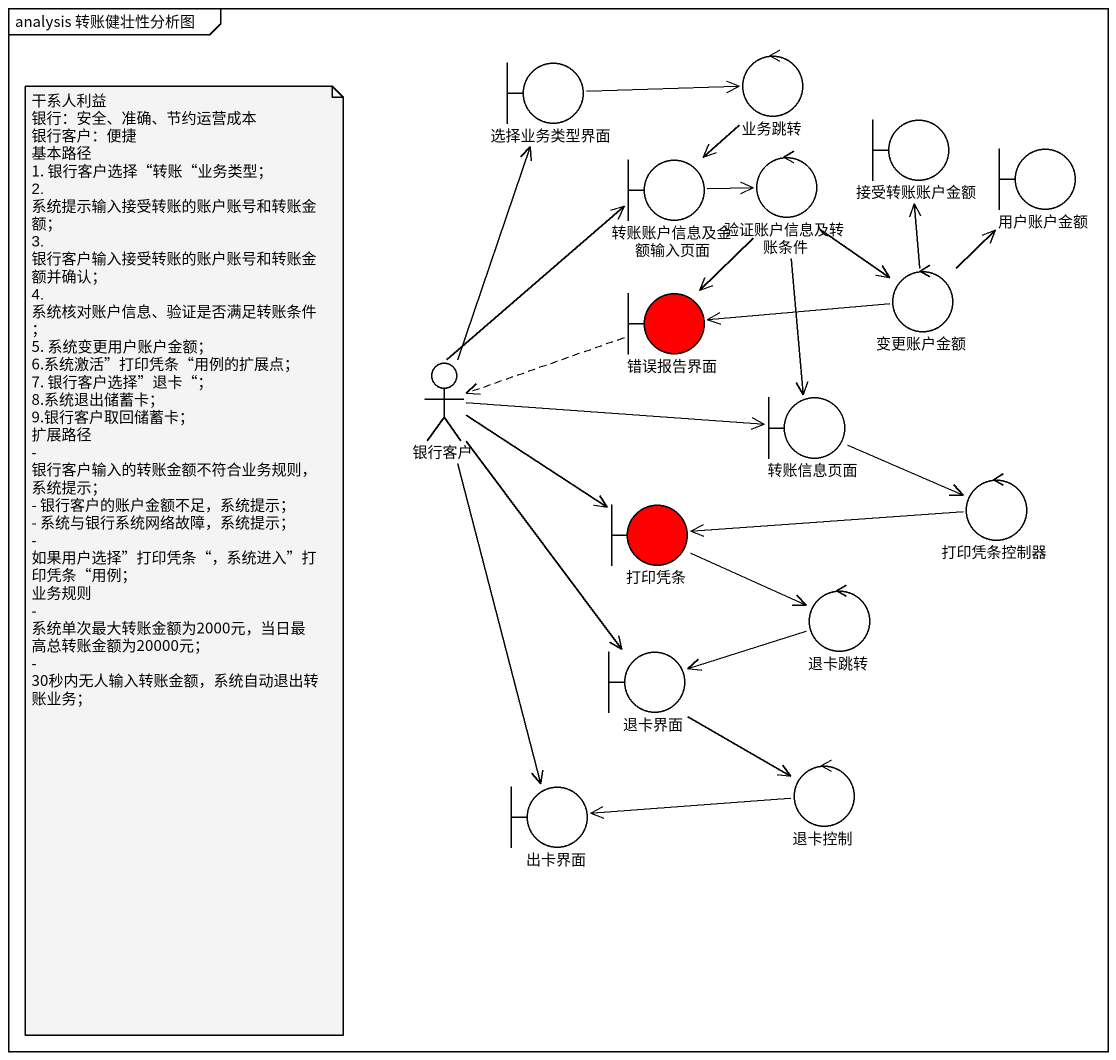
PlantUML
@startuml
mainframe analysis 转账健壮性分析图
boundary 选择业务类型界面
control 业务跳转
boundary 接受转账账户金额
boundary 转账账户信息及金额输入页面
control 验证账户信息及转账条件
boundary 用户账户金额
control 变更账户金额
boundary 错误报告界面 #FF0000
actor 银行客户
boundary 转账信息页面
boundary 打印凭条 #FF0000
control 打印凭条控制器
control 退卡跳转
boundary 退卡界面
control 退卡控制
boundary 出卡界面
选择业务类型界面 -right-> 业务跳转
业务跳转 --> 转账账户信息及金额输入页面
转账账户信息及金额输入页面 -right-> 验证账户信息及转账条件
验证账户信息及转账条件 --> 变更账户金额
验证账户信息及转账条件 --> 错误报告界面
验证账户信息及转账条件 --> 转账信息页面
变更账户金额 -up-> 接受转账账户金额
变更账户金额 -up-> 用户账户金额
变更账户金额 -left-> 错误报告界面
错误报告界面 .left.> 银行客户
银行客户 -up-> 选择业务类型界面
银行客户 -up-> 转账账户信息及金额输入页面
银行客户 -right-> 转账信息页面
银行客户 -right-> 打印凭条
银行客户 --> 退卡界面
银行客户 --> 出卡界面
转账信息页面 -right-> 打印凭条控制器
打印凭条 -right-> 退卡跳转
打印凭条控制器 -left-> 打印凭条
退卡跳转 -left-> 退卡界面
退卡界面 --> 退卡控制
退卡控制 -left-> 出卡界面
note as N1
  干系人利益
  银行：安全、准确、节约运营成本
  银行客户：便捷
  基本路径
  1. 银行客户选择“转账“业务类型；
  2. 系统提示输入接受转账的账户账号和转账金额；
  3. 银行客户输入接受转账的账户账号和转账金额并确认；
  4. 系统核对账户信息、验证是否满足转账条件；
  5. 系统变更用户账户金额；
  6.系统激活”打印凭条“用例的扩展点；
  7. 银行客户选择”退卡“；
  8.系统退出储蓄卡；
  9.银行客户取回储蓄卡；
  扩展路径
  - 银行客户输入的转账金额不符合业务规则，系统提示；
  - 银行客户的账户金额不足，系统提示；
  - 系统与银行系统网络故障，系统提示；
  - 如果用户选择”打印凭条“，系统进入”打印凭条“用例；
  业务规则
  - 系统单次最大转账金额为2000元，当日最高总转账金额为20000元；
  - 30秒内无人输入转账金额，系统自动退出转账业务；
end note
@enduml
